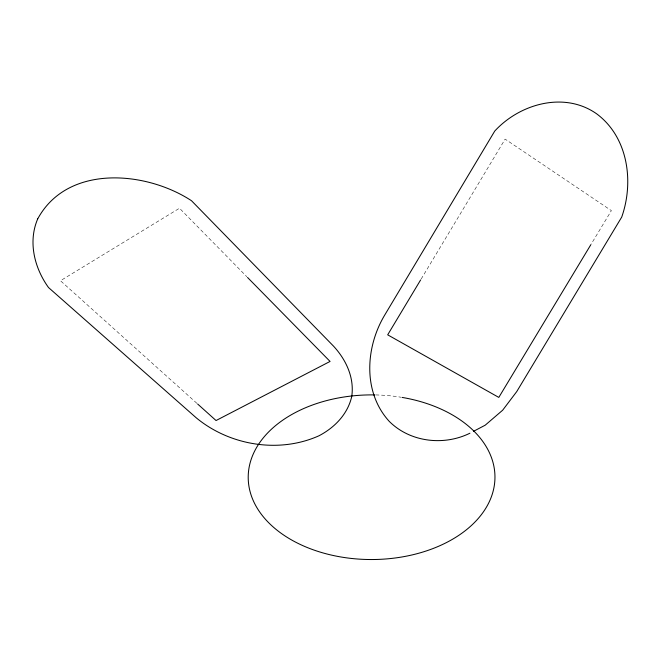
<?xml version="1.0" encoding="UTF-8"?>
<svg xmlns="http://www.w3.org/2000/svg" width="661" height="661" viewBox="0 0 661 661"><rect width="100%" height="100%" fill="white"/><g stroke="black" fill="none" stroke-linecap="round" stroke-linejoin="round"><path stroke-width="0.5" stroke-dasharray="3.31 2.48" d="M421.164 279.041L505.128 139.116L611.384 210.619L590.67 244.983M196.879 403.317L60.457 280.735L179.503 208.232L246.826 276.728M375.737 394.931A123.367 82.319 -0.1 0 1 401.153 397.253"/><path stroke-width="0.99" d="M420.636 279.925L387.685 334.83L498.799 397.41L590.67 244.983M469.913 433.211C443.845 446.084 410.117 442.259 389.222 421.346C362.831 392.436 365.376 347.793 384.372 315.652L494.75 131.06C519.926 103.645 564.601 91.094 596.767 113.907C628.173 137.314 634.122 181.882 621.712 217.097L516.745 391.576L502.657 410.208L485.191 425.197L473.507 431.327M197.647 404.011L216.04 420.536L330.07 361.435L247.545 277.471M402.169 397.426A123.367 82.319 -0.1 0 1 466.03 530.081A123.367 82.319 -0.1 0 1 259.112 511.151A123.367 82.319 -0.1 0 1 374.721 394.914M37.71 218.882C27.869 241.794 34.389 267.928 48.509 287.527L196.21 417.793C229.706 445.531 278.95 453.694 318.924 435.806C334.681 427.584 347.793 414.1 351.768 396.369C354.445 377.555 346.067 359.733 333.524 346.141L191.525 200.746C146.098 170.902 67.472 163.961 37.71 218.882"/></g></svg>
